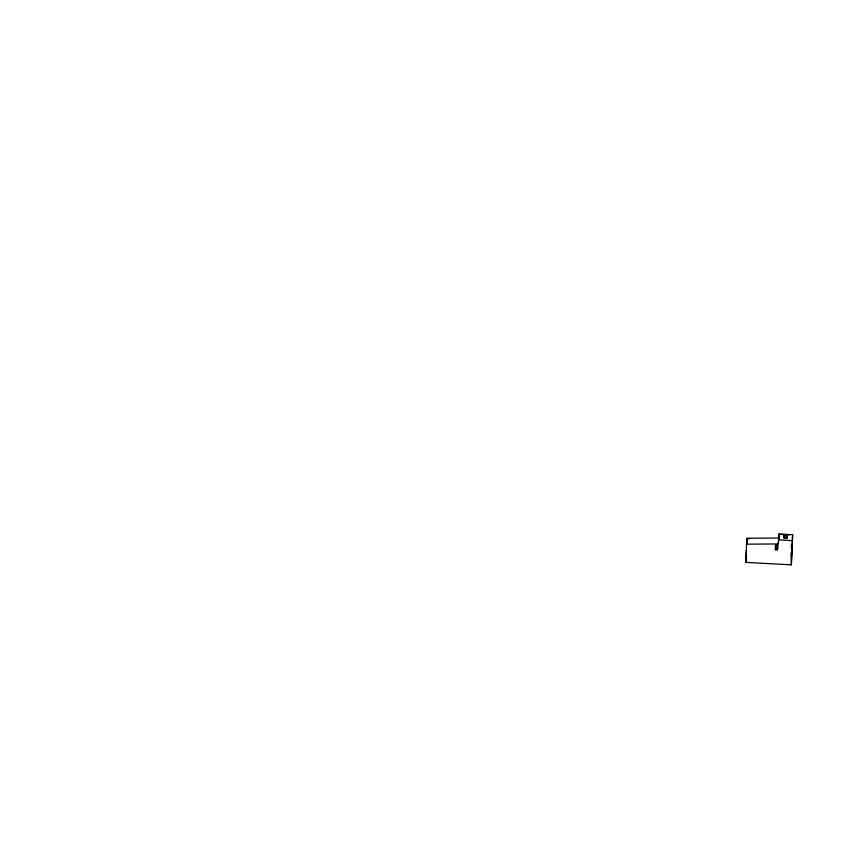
<?xml version="1.0" encoding="UTF-8"?>
<svg xmlns="http://www.w3.org/2000/svg" width="843" height="843" viewBox="0 0 843 843"><rect width="100%" height="100%" fill="white"/><g stroke="black" fill="none" stroke-linecap="round" stroke-linejoin="round"><path stroke-width="1.26" d="M745.77 562.386L746.856 538.277L778.774 538.024L778.911 533.967L792.631 534.704L791.345 564.842L745.77 562.386L746.455 549.973M746.677 543.472L746.856 538.277M746.487 556.601L746.318 561.596L746.487 559.415M747.172 543.64L747.341 538.635L749.964 538.624M777.646 545L777.267 549.815L775.307 549.71L775.476 545.305L777.646 545.432L777.52 549.225L777.689 547.044M777.267 549.815L777.436 545.421L777.299 549.373L775.307 549.71M746.392 544.178L778.31 543.935L778.911 533.967M779.259 538.424L779.364 535.379M784.011 537.897L784.169 535.59L787.193 535.674L787.025 537.771L783.895 537.602L784.053 535.505L787.056 536.116M786.898 538.055L787.067 535.748M791.261 547.592L791.345 545.231M791.155 556.433L791.282 552.65M791.535 552.239L791.155 560.721M791.345 564.842L792.631 534.704M746.993 543.008L747.341 538.635M775.476 545.305L777.404 545.864M778.31 543.935L778.489 541.575M779.048 538.73L779.396 534.357M780.65 534.43L789.427 534.905M783.885 537.971L787.014 538.14M778.447 539.868L792.167 540.616"/></g></svg>
